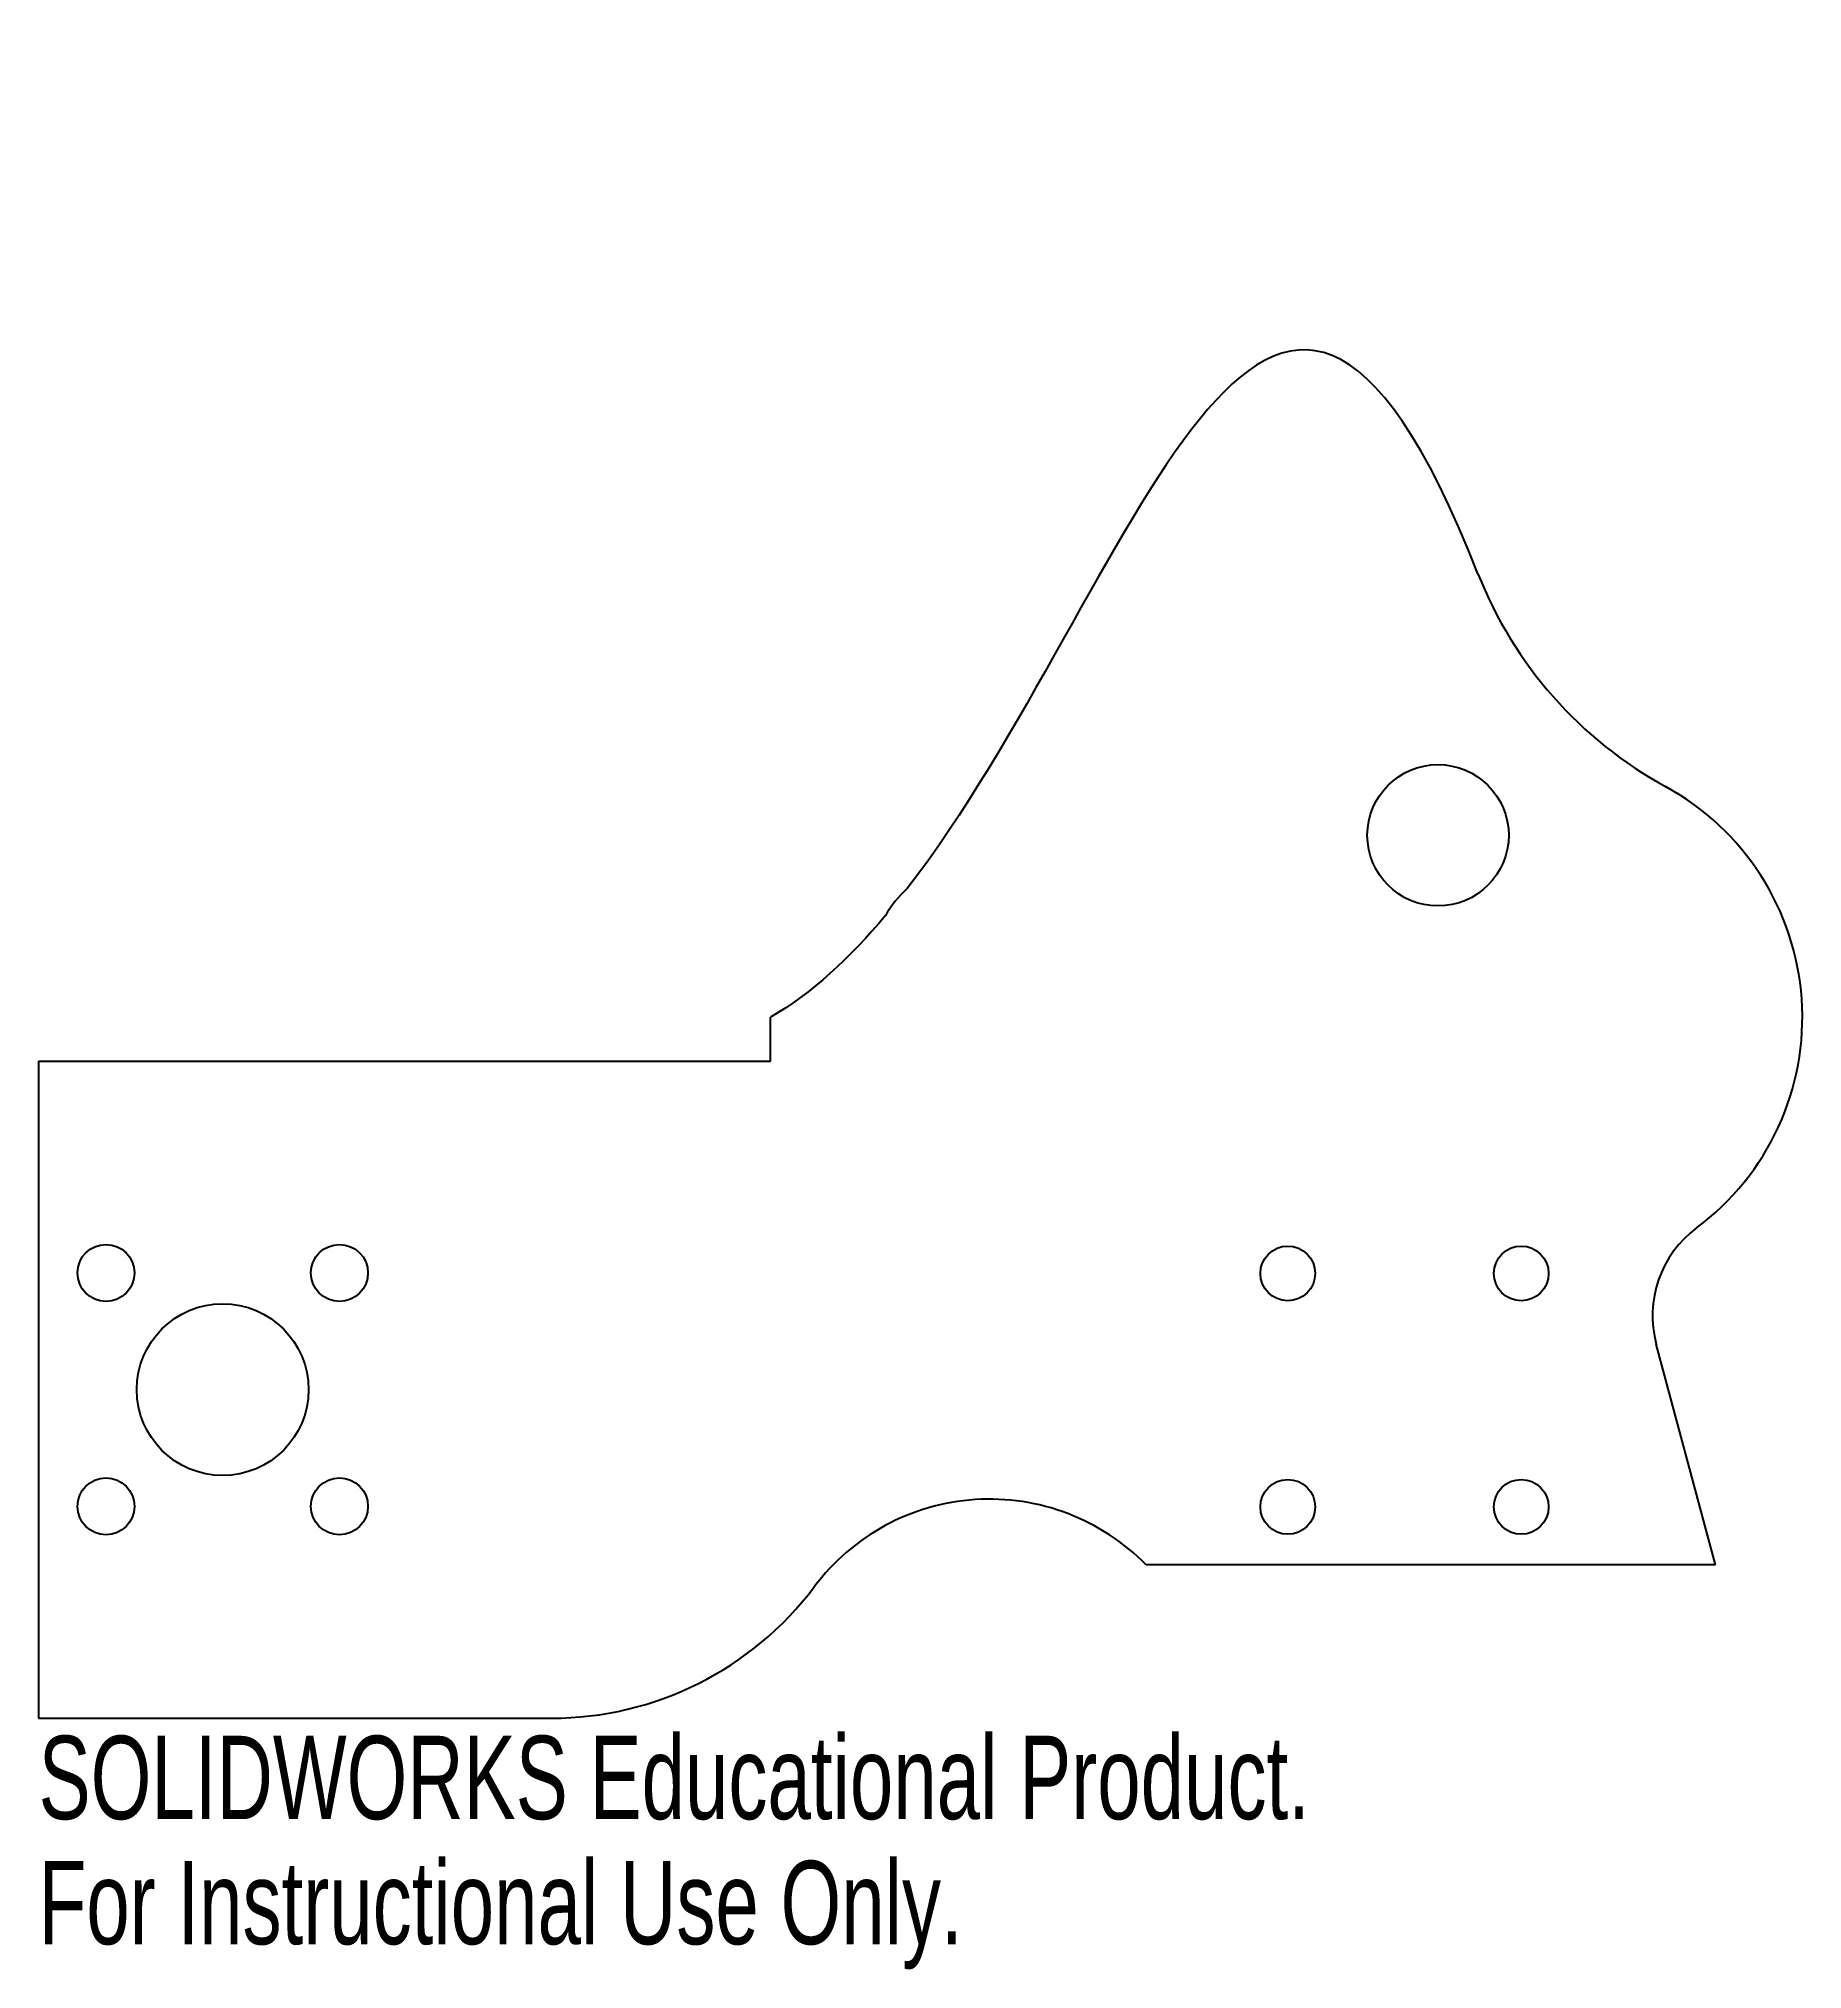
# Model space of a CAD drawing. Header units: inches. Extents: x 0.33 to 4.35, y -0.57 to 3.83.
import ezdxf

# ---------------------------------------------------------------- set-up
doc = ezdxf.new("R2010")
doc.units = ezdxf.units.IN
doc.header["$MEASUREMENT"] = 0
doc.styles.add('SLDTEXTSTYLE0', font='TXT', dxfattribs={"width": 0.7})

msp = doc.modelspace()

# ---------------------------------------------------------------- linework, layer by layer
at = {"color": 7, "linetype": 'Continuous', "lineweight": 25}
for p, q in [((2, 1.5), (2, 1.6)), ((0.33, 1.5), (2, 1.5)), ((0.33, 1.5), (0.33, 0)), ((4.1562, 0.35), (4.0212, 0.8539)), ((4.1562, 0.35), (2.8571, 0.35)), ((0.33, 0), (1.5, 0))]:
    msp.add_line(p, q, dxfattribs=at)
for centre, radius in [((3.5232, 2.0153), 0.1613), ((0.4836, 1.0164), 0.065), ((1.0164, 1.0164), 0.065), ((3.1804, 1.0153), 0.0625), ((3.7132, 1.0153), 0.0625), ((0.75, 0.75), 0.196), ((0.4836, 0.4836), 0.065), ((1.0164, 0.4836), 0.065), ((3.1804, 0.4824), 0.0625), ((3.7132, 0.4824), 0.0625)]:
    msp.add_circle(centre, radius, dxfattribs=at)
for centre, radius, start, end in [((4.4986, 2.9598), 0.95, 201.4484, 241.3157), ((3.7546, 1.6), 0.6, 306.7073, 61.3157), ((2.4794, 1.7079), 0.25, 132.0274, 150.2857), ((4.2627, 0.9186), 0.25, 126.7073, 195), ((2.5, 0), 0.5, 44.427, 143.1301), ((1.5, 0.75), 0.75, 270, 323.1301)]:
    msp.add_arc(centre, radius, start, end, dxfattribs=at)
for points in [[(3.6144, 2.6124), (3.1346, 3.8337), (2.8333, 2.5693), (2.312, 1.8936)], [(2.2623, 1.8319), (2.1807, 1.7351), (2.0938, 1.6542), (2, 1.6)]]:
    msp.add_open_spline(points, degree=3, dxfattribs=at)

# ---------------------------------------------------------------- texts
at = {"color": 7, "linetype": 'Continuous', "char_height": 0.1903, "attachment_point": 1, "style": 'SLDTEXTSTYLE0'}
for s, insert in [('SOLIDWORKS Educational Product.', (0.33, -0.0401)), ('For Instructional Use Only.', (0.33, -0.3256))]:
    msp.add_mtext(s, dxfattribs=dict(at, insert=insert))

doc.saveas('drawing.dxf')
